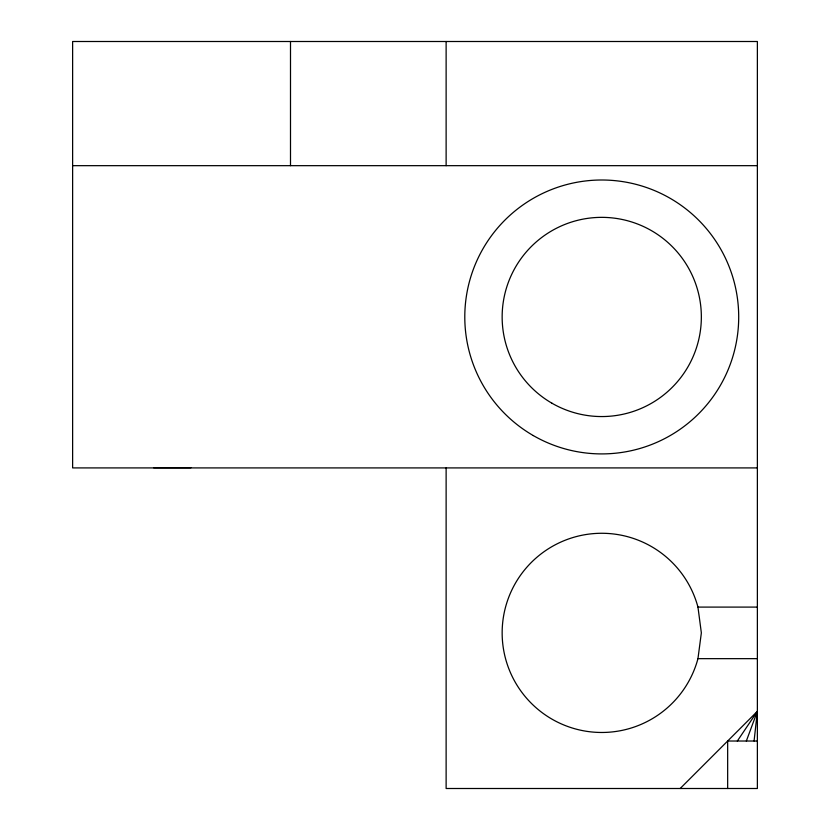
<?xml version="1.0" encoding="UTF-8"?>
<svg xmlns="http://www.w3.org/2000/svg" width="830" height="830" viewBox="0 0 830 830"><rect width="100%" height="100%" fill="white"/><g stroke="black" fill="none" stroke-linecap="round" stroke-linejoin="round"><path stroke-width="1.25" d="M754.076 741.024L757.375 711.31L680.185 788.5M697.957 658.657L701.35 632.875L697.957 607.093A99.6 99.6 0 0 0 544.625 551.286A99.6 99.6 0 0 0 544.625 714.464A99.6 99.6 0 0 0 697.957 658.657L757.375 658.657M746.336 741.024L757.375 711.31L737.331 741.024M72.625 165.668L757.375 165.668M153.612 467.736L190.962 467.736M757.375 467.913L72.625 467.913L72.625 41.5L757.375 41.5L757.375 788.5L446.125 788.5L446.125 467.913M697.957 607.093L757.375 607.093M757.375 741.024L727.661 741.024L727.661 788.5M446.125 41.5L446.125 165.668M290.5 41.5L290.5 165.668M551.95 403.214A99.6 99.6 0 0 0 701.35 316.956A99.6 99.6 0 0 0 551.95 230.699A99.6 99.6 0 0 0 551.95 403.214M533.275 435.563A136.95 136.95 0 0 0 738.7 316.956A136.95 136.95 0 0 0 533.275 198.349A136.95 136.95 0 0 0 533.275 435.563"/></g></svg>
